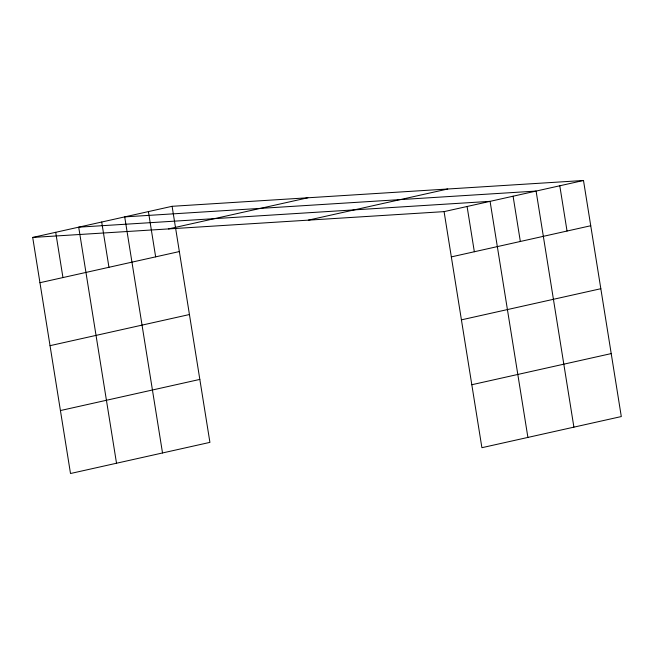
<?xml version="1.0" encoding="UTF-8"?>
<svg xmlns="http://www.w3.org/2000/svg" width="654" height="654" viewBox="0 0 654 654"><rect width="100%" height="100%" fill="white"/><g stroke="black" fill="none" stroke-linecap="round" stroke-linejoin="round"><path stroke-width="0.98" d="M32.7 237.443L172.1 206.304L583.491 180.488L621.3 416.557L481.9 447.696L444.082 211.626L32.7 237.443L70.509 473.512L209.918 442.374L172.1 206.304M168.454 228.925L307.862 197.778M308.328 220.145L447.728 189.006M39.951 282.708L179.351 251.561M444.082 211.626L583.491 180.488M50.039 345.672L189.439 314.533M451.334 256.891L590.734 225.744M461.422 319.855L600.822 288.716M60.43 410.548L199.83 379.41M471.812 384.732L611.212 353.593M559.791 185.777L567.034 231.042M573.901 427.144L536.092 191.074L124.71 216.891L162.519 452.96M513.088 196.208L520.339 241.473M527.901 437.42L490.083 201.35L78.701 227.167L116.518 463.236M467.087 206.484L474.338 251.749M148.401 211.594L155.652 256.858M101.705 222.025L108.956 267.29M55.704 232.301L62.947 277.566"/></g></svg>
